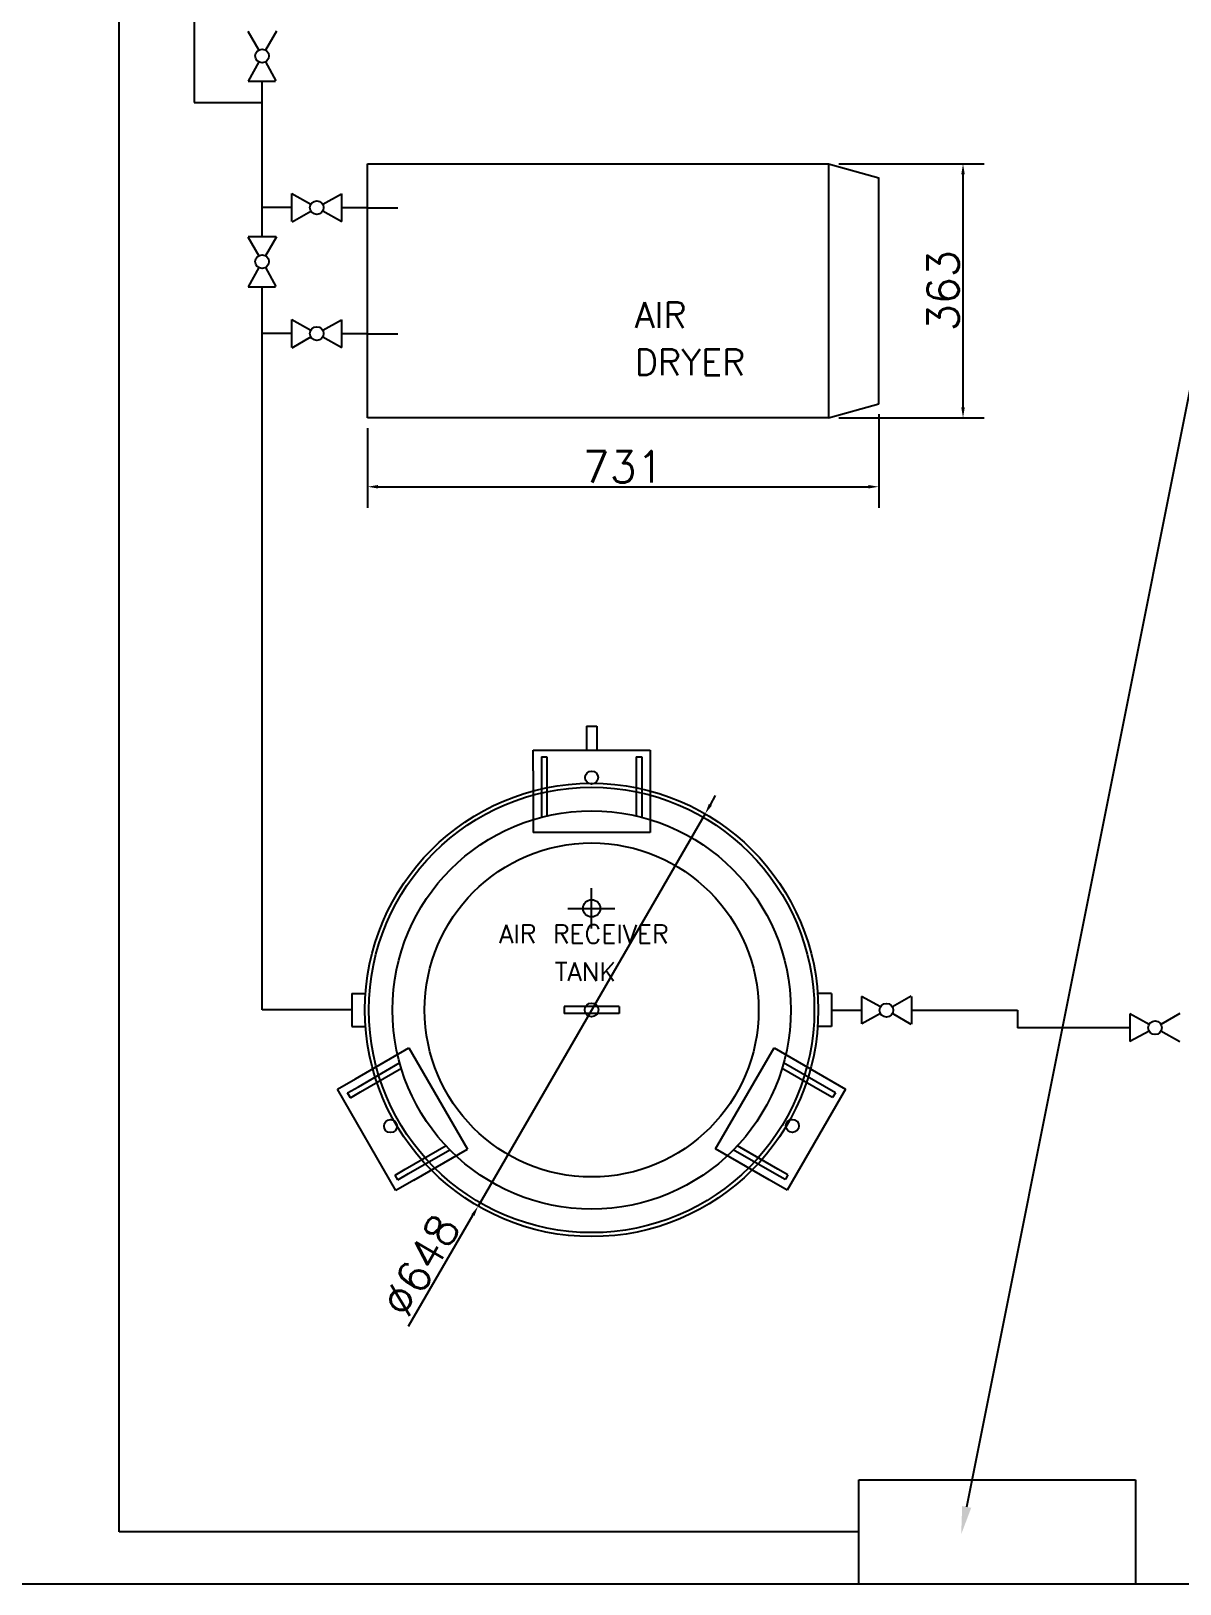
# Model space of a CAD drawing. Header units: millimetres. Extents: x 10462777 to 22643323, y 453826 to 1389191.
# Drawn here: x 11492955 to 11494597, y 612435 to 614654 of the extents above; entities that cross this region are included whole.
import ezdxf
from ezdxf import colors
from ezdxf.entities.mleader import LeaderData, LeaderLine
from ezdxf.math import Vec2, Vec3

# ---------------------------------------------------------------- set-up
doc = ezdxf.new("R2010")
doc.units = ezdxf.units.MM
doc.header["$LTSCALE"] = 200
doc.header["$MEASUREMENT"] = 0
doc.header["$PDMODE"] = 35
doc.header["$PDSIZE"] = -5
doc.layers.get('0').update_dxf_attribs({"linetype": 'CONTINUOUS'})
doc.layers.get('DEFPOINTS').update_dxf_attribs({"linetype": 'CONTINUOUS'})
doc.layers.add('panel', color=4, linetype='CONTINUOUS')
doc.styles.add('ROMANS', font='txt.shx ', dxfattribs={"bigfont": ' whgtxt.shx'})
doc.styles.get("Standard").update_dxf_attribs({"font": 'SYMBOL'})
doc.dimstyles.new('STD', dxfattribs={"dimscale": 30, "dimtxt": 1.5, "dimasz": 0.5, "dimexe": 1, "dimexo": 0.5, "dimgap": 0.2, "dimtad": 1, "dimdec": 0, "dimzin": 12, "dimdsep": 46, "dimtxsty": 'ROMANS', "dimcen": 1, "dimclrd": 1, "dimclre": 1, "dimclrt": 256, "dimadec": 0, "dimazin": 3, "dimtfac": 1, "dimtdec": 0, "dimtmove": 1, "dimatfit": 3, "dimfxl": 1, "dimtolj": 2, "dimtzin": 0, "dimarcsym": 0})

# ---------------------------------------------------------------- blocks, each defined once
blk = doc.blocks.new('*D305')
at = {"color": 1, "lineweight": -2, "ltscale": 100, "transparency": 16777216}
for p, q in [((11494109.8, 614464.7), (11494317.1, 614464.7)), ((11494287.1, 614116.7), (11494287.1, 614449.7)), ((11494109.8, 614101.7), (11494317.1, 614101.7))]:
    blk.add_line(p, q, dxfattribs=at)
at = {"color": 1, "ltscale": 100, "transparency": 16777216}
for points in [[(11494284.6, 614449.7), (11494289.6, 614449.7), (11494287.1, 614464.7)], [(11494284.6, 614116.7), (11494289.6, 614116.7), (11494287.1, 614101.7)]]:
    blk.add_solid(points, dxfattribs=at)
at = {"layer": 'DEFPOINTS', "color": 0, "ltscale": 100, "transparency": 16777216}
for p in [(11494094.8, 614464.7), (11494287.1, 614464.7), (11494094.8, 614101.7)]:
    blk.add_point(p, dxfattribs=at)
at = {"ltscale": 100, "transparency": 16777216, "insert": (11494258.6, 614283.2), "char_height": 45, "attachment_point": 5, "rotation": 90, "style": 'ROMANS'}
blk.add_mtext('\\A2;363', dxfattribs=at)
blk = doc.blocks.new('*D306')
at = {"color": 1, "lineweight": -2, "ltscale": 100, "transparency": 16777216}
for p, q in [((11493926, 613548.6), (11493933.5, 613561.5)), ((11493918.5, 613535.6), (11493594, 612974.7)), ((11493494.6, 612803), (11493586.5, 612961.7))]:
    blk.add_line(p, q, dxfattribs=at)
at = {"color": 1, "ltscale": 100, "transparency": 16777216}
for points in [[(11493923.8, 613549.8), (11493928.2, 613547.3), (11493918.5, 613535.6)], [(11493584.3, 612963), (11493588.6, 612960.5), (11493594, 612974.7)]]:
    blk.add_solid(points, dxfattribs=at)
at = {"layer": 'DEFPOINTS', "color": 0, "ltscale": 100, "transparency": 16777216}
for p in [(11493918.5, 613535.6), (11493594, 612974.7)]:
    blk.add_point(p, dxfattribs=at)
at = {"ltscale": 100, "transparency": 16777216, "insert": (11493512.1, 612890.1), "char_height": 45, "attachment_point": 5, "rotation": 59.9459, "style": 'ROMANS'}
blk.add_mtext('\\A2;∅648', dxfattribs=at)
blk = doc.blocks.new('*D308')
at = {"color": 1, "lineweight": -2, "ltscale": 100, "transparency": 16777216}
for p, q in [((11494166.8, 614106.7), (11494166.8, 613973)), ((11493435.8, 614086.7), (11493435.8, 613973)), ((11493450.8, 614003), (11494151.8, 614003))]:
    blk.add_line(p, q, dxfattribs=at)
at = {"color": 1, "ltscale": 100, "transparency": 16777216}
for points in [[(11493450.8, 614005.5), (11493450.8, 614000.5), (11493435.8, 614003)], [(11494151.8, 614005.5), (11494151.8, 614000.5), (11494166.8, 614003)]]:
    blk.add_solid(points, dxfattribs=at)
at = {"layer": 'DEFPOINTS', "color": 0, "ltscale": 100, "transparency": 16777216}
for p in [(11494166.8, 614121.7), (11493435.8, 614101.7), (11494166.8, 614003)]:
    blk.add_point(p, dxfattribs=at)
at = {"ltscale": 100, "transparency": 16777216, "insert": (11493801.3, 614031.5), "char_height": 45, "attachment_point": 5, "style": 'ROMANS'}
blk.add_mtext('\\A2;731', dxfattribs=at)

msp = doc.modelspace()

# ---------------------------------------------------------------- linework, layer by layer
at = {"color": 5, "ltscale": 100}
for p, q in [((11493081.04373, 612509.05051), (11493081.04373, 614982.9418)), ((11494138.06245, 612434.73366), (11494138.06245, 612583.36736)), ((11494138.06245, 612583.36736), (11494533.52735, 612583.36736)), ((11494533.52735, 612583.36736), (11494533.52735, 612434.73366)), ((11494138.06245, 612509.05051), (11493081.04373, 612509.05051))]:
    msp.add_line(p, q, dxfattribs=at)
at = {"color": 252, "ltscale": 5}
for p, q in [((11493188.0865, 614847.60651), (11493188.0865, 614552.11906)), ((11493264.97478, 614654.08075), (11493280.40401, 614627.21071)), ((11493305.59112, 614654.14821), (11493290.12314, 614627.21071)), ((11493280.54809, 614610.20372), (11493265.48281, 614582.90677)), ((11493289.97907, 614610.20372), (11493304.79886, 614583.35156)), ((11493265.48281, 614582.90677), (11493304.53631, 614582.90677)), ((11493285.26358, 614360.61928), (11493285.26358, 614582.90677)), ((11493188.0865, 614552.11906), (11493285.26358, 614552.11906)), ((11493327.49869, 614382.20691), (11493327.49869, 614422.06016)), ((11493327.93926, 614422.31522), (11493354.87676, 614406.84724)), ((11493371.88375, 614406.70317), (11493398.73591, 614421.52296)), ((11493398.73591, 614421.52296), (11493399.1807, 614421.26041)), ((11493399.1807, 614382.20691), (11493399.1807, 614421.26041)), ((11493327.49869, 614401.98768), (11493285.26358, 614401.98768)), ((11493328.00673, 614381.69888), (11493354.87676, 614397.12811)), ((11493371.88375, 614397.27219), (11493399.1807, 614382.20691)), ((11493435.7949, 614401.73366), (11493399.1807, 614401.73366)), ((11493435.7949, 614401.73366), (11493479.3183, 614401.73366)), ((11493264.97478, 614360.11125), (11493280.40401, 614333.24122)), ((11493265.48281, 614360.61928), (11493305.33606, 614360.61928)), ((11493305.59112, 614360.17872), (11493290.12314, 614333.24122)), ((11493280.54809, 614316.23423), (11493265.48281, 614288.93728)), ((11493289.97907, 614316.23423), (11493304.79886, 614289.38207)), ((11493265.48281, 614288.93728), (11493304.53631, 614288.93728)), ((11493285.26358, 613255.11935), (11493285.26358, 614288.93728)), ((11493327.49869, 614202.20691), (11493327.49869, 614242.06016)), ((11493327.93926, 614242.31522), (11493354.87676, 614226.84724)), ((11493371.88375, 614226.70317), (11493398.73591, 614241.52296)), ((11493398.73591, 614241.52296), (11493399.1807, 614241.26041)), ((11493399.1807, 614202.20691), (11493399.1807, 614241.26041)), ((11493327.49869, 614221.98768), (11493285.26358, 614221.98768)), ((11493435.7949, 614221.73366), (11493399.1807, 614221.73366)), ((11493435.7949, 614221.73366), (11493479.3183, 614221.73366)), ((11493328.00673, 614201.69888), (11493354.87676, 614217.12811)), ((11493371.88375, 614217.27219), (11493399.1807, 614202.20691)), ((11494141.82813, 613274.5713), (11494141.82813, 613235.5178)), ((11494169.12508, 613259.50602), (11494141.82813, 613274.5713)), ((11494213.0021, 613275.07933), (11494186.13207, 613259.6501)), ((11494213.51013, 613274.5713), (11494213.51013, 613234.71805)), ((11493413.76179, 613255.11935), (11493285.26358, 613255.11935)), ((11494099.05866, 613255.04455), (11494141.82813, 613255.04455)), ((11494169.12508, 613250.07504), (11494142.27292, 613235.25525)), ((11494213.06957, 613234.46299), (11494186.13207, 613249.93097)), ((11494213.51013, 613255.04455), (11494364.73285, 613255.04455)), ((11494364.73285, 613255.04455), (11494364.73285, 613229.73366)), ((11494525.69179, 613249.51443), (11494525.69179, 613209.9529)), ((11494552.98874, 613234.44915), (11494525.69179, 613249.51443)), ((11494596.86576, 613250.02246), (11494569.99573, 613234.59323)), ((11494525.69179, 613229.73366), (11494364.73285, 613229.73366)), ((11494552.98874, 613225.01817), (11494525.69179, 613209.9529)), ((11494596.93323, 613209.40612), (11494569.99573, 613224.8741))]:
    msp.add_line(p, q, dxfattribs=at)
at = {"ltscale": 100}
for p, q in [((11493435.7949, 614101.73366), (11493435.7949, 614464.73366)), ((11493435.7949, 614464.73366), (11494094.7949, 614464.73366)), ((11493435.7949, 614464.73366), (11494015.7949, 614464.73366)), ((11494094.7949, 614464.73366), (11494094.7949, 614101.73366)), ((11494094.7949, 614464.73366), (11494166.7949, 614444.78813)), ((11494166.7949, 614121.67919), (11494166.7949, 614444.78813)), ((11494094.7949, 614101.73366), (11494166.7949, 614121.67919)), ((11494094.7949, 614101.73366), (11493435.7949, 614101.73366))]:
    msp.add_line(p, q, dxfattribs=at)
for p, q in [((11493748.87263, 613660.62533), (11493748.87263, 613627.02776)), ((11493748.87263, 613660.62533), (11493763.60945, 613660.62533)), ((11493763.60945, 613660.62533), (11493763.60945, 613627.02776)), ((11493672.73248, 613626.60885), (11493839.74981, 613626.60885)), ((11493672.73248, 613596.90819), (11493672.73248, 613626.60885)), ((11493839.74981, 613626.60885), (11493839.74981, 613596.90815)), ((11493672.73248, 613596.90819), (11493672.73248, 613508.71427)), ((11493684.52194, 613616.7843), (11493684.52194, 613599.04505)), ((11493684.52194, 613616.7843), (11493692.38158, 613616.7843)), ((11493684.52194, 613599.04505), (11493684.52194, 613531.13983)), ((11493692.38158, 613616.7843), (11493692.38158, 613600.28441)), ((11493692.38158, 613600.28441), (11493692.38158, 613532.61121)), ((11493820.10052, 613600.28444), (11493820.10055, 613532.61124)), ((11493820.10071, 613616.7843), (11493820.10071, 613600.28438)), ((11493820.10071, 613616.7843), (11493826.9779, 613616.7843)), ((11493826.9779, 613616.7843), (11493827.96035, 613616.7843)), ((11493827.96016, 613599.04508), (11493827.96019, 613531.13986)), ((11493827.96035, 613616.7843), (11493827.96035, 613599.04502)), ((11493839.74962, 613596.90822), (11493839.74966, 613508.7143)), ((11493839.74981, 613508.71427), (11493672.73248, 613508.71427)), ((11493756.24104, 613371.50188), (11493756.24104, 613429.21004)), ((11493722.03684, 613400.35596), (11493789.17799, 613400.35596)), ((11493413.41931, 613278.69824), (11493413.41931, 613231.5404)), ((11493413.41931, 613278.69824), (11493433.99653, 613278.69824)), ((11494099.05866, 613278.62347), (11494078.48144, 613278.62347)), ((11494099.05866, 613278.62347), (11494099.05866, 613231.46563)), ((11493795.36884, 613260.062), (11493717.11324, 613260.062)), ((11493717.11324, 613260.062), (11493717.11324, 613250.23745)), ((11493795.36884, 613250.23745), (11493717.11324, 613250.23745)), ((11493795.36884, 613260.062), (11493795.36884, 613250.23745)), ((11493413.41931, 613231.5404), (11493433.99653, 613231.5404)), ((11494099.05866, 613231.46563), (11494078.48144, 613231.46563)), ((11493418.72762, 613156.71354), (11493495.10577, 613200.81054)), ((11493495.10573, 613200.81068), (11493578.6144, 613056.16943)), ((11493933.40752, 613056.43515), (11494016.91618, 613201.0764)), ((11494016.91618, 613201.0764), (11494119.01589, 613142.12911)), ((11493422.77177, 613145.43514), (11493481.5794, 613179.38778)), ((11494089.25021, 613145.70104), (11494030.44256, 613179.65365)), ((11493393.00602, 613141.86339), (11493418.72759, 613156.71374)), ((11493425.62827, 613138.00881), (11493484.23497, 613171.84544)), ((11494086.39371, 613138.27471), (11494027.787, 613172.11131)), ((11493476.51469, 612997.22213), (11493393.00602, 613141.86339)), ((11493407.40906, 613136.56569), (11493422.77173, 613145.43534)), ((11493411.33888, 613129.75904), (11493407.40906, 613136.56569)), ((11493411.33888, 613129.75904), (11493425.62823, 613138.009)), ((11494119.01589, 613142.12911), (11494035.50722, 612997.48786)), ((11494100.68303, 613130.02477), (11494086.39371, 613138.27471)), ((11494104.61285, 613136.83141), (11494089.25021, 613145.70104)), ((11494104.61285, 613136.83141), (11494100.68303, 613130.02477)), ((11493489.48777, 613027.40097), (11493548.09449, 613061.23757)), ((11493494.49091, 613021.21401), (11493553.48091, 613055.2719)), ((11493502.23622, 613012.07247), (11493578.6144, 613056.16943)), ((11494009.78582, 613012.33833), (11493933.40762, 613056.43526)), ((11494017.53112, 613021.47987), (11493958.72346, 613055.43246)), ((11494022.53426, 613027.66684), (11493964.60002, 613061.11516)), ((11493475.19845, 613019.15103), (11493489.48777, 613027.40097)), ((11493479.12827, 613012.34438), (11493475.19845, 613019.15103)), ((11493479.12827, 613012.34438), (11493494.49091, 613021.21401)), ((11494032.89364, 613012.6101), (11494017.53097, 613021.47975)), ((11494036.82346, 613019.41675), (11494022.53411, 613027.66671)), ((11494036.82346, 613019.41675), (11494033.38487, 613013.46093)), ((11493502.23622, 613012.07247), (11493476.51469, 612997.22213)), ((11494035.50722, 612997.48786), (11494009.78566, 613012.33821)), ((11494033.38487, 613013.46093), (11494032.89364, 613012.6101))]:
    msp.add_line(p, q)
at = {"color": 252, "ltscale": 5}
for centre in [(11493285.26358, 614618.74777), (11493363.3397, 614401.98768), (11493285.26358, 614324.77828), (11493363.3397, 614221.98768), (11494177.66913, 613254.79053), (11494561.53279, 613229.73366)]:
    msp.add_circle(centre, 9.75893, dxfattribs=at)
for centre, radius in [((11493756.24114, 613587.31066), 9.33332), ((11493756.24111, 613255.14977), 323.97433), ((11493756.24111, 613255.14977), 318.31539), ((11493756.24111, 613255.1498), 284.71543), ((11493756.24104, 613255.14972), 238.73654), ((11493756.24104, 613400.35596), 12.28069), ((11493756.24104, 613255.14972), 9.82455), ((11493468.79359, 613089.19186), 9.33332), ((11494043.22832, 613089.45758), 9.33332)]:
    msp.add_circle(centre, radius)
at = {"layer": 'panel', "color": 253}
msp.add_line((11488523.2949, 612434.73366), (11511625.7949, 612434.73366), dxfattribs=at)

# ---------------------------------------------------------------- texts
at = {"style": 'ROMANS'}
for s, height, p in [('AIR ', 36.818578, (11493817.80843, 614230.15415)), ('DRYER', 36.818578, (11493817.80843, 614162.66536)), ('AIR RECEIVER', 26.4290047, (11493624.01555, 613350.4778)), ('TANK', 26.429005, (11493703.60098, 613296.60066))]:
    msp.add_text(s, height=height, dxfattribs=at).set_placement(p)

# ---------------------------------------------------------------- dimensions: what is measured, and where the dimension line sits
at = {"ltscale": 100}
dim = msp.add_linear_dim(base=(11494287.11239, 614464.73366), p1=(11494094.7949, 614101.73366), p2=(11494094.7949, 614464.73366), angle=90, dimstyle='STD', dxfattribs=at)
dim.commit()
dim.dimension.update_dxf_attribs({"geometry": '*D305', "text_midpoint": (11494258.61239, 614283.23366)})
dim = msp.add_linear_dim(base=(11494166.7949, 614003.01224), p1=(11493435.7949, 614101.73366), p2=(11494166.7949, 614121.67919), dimstyle='STD', dxfattribs=at)
dim.commit()
dim.dimension.update_dxf_attribs({"geometry": '*D308', "text_midpoint": (11493801.2949, 614031.51224)})
dim = msp.add_diameter_dim_2p(p1=(11493918.49304, 613535.56674), p2=(11493593.98919, 612974.73279), dimstyle='STD', dxfattribs=at)
dim.commit()
dim.dimension.update_dxf_attribs({"geometry": '*D306', "text_midpoint": (11493512.12044, 612890.14756)})

# ---------------------------------------------------------------- leaders
at = {"color": 5, "ltscale": 100}
ml = msp.add_multileader_mtext('Standard', dxfattribs=at)
ml.set_content('{\\fGulim|b0|i0|c129|p50; 전원판넬 설치\\P1) 380V 3상 50A MCCB (콤프레서용)\\P2) 높이 : 지면기준 약 1~1.5m 정도}', color=5)
ml.set_leader_properties()
ml.build(insert=Vec2(0, 0))
ml.multileader.update_dxf_attribs({"text_right_attachment_type": 6, "dogleg_length": 1, "arrow_head_size": 40})
ctx = ml.context
ctx.base_point, ctx.char_height, ctx.arrow_head_size, ctx.plane_origin = Vec3(11494825.7949, 614419.82584), 60, 40, Vec3(11494246.6066, 612961.57363)
ctx.right_attachment = 6
notes = []
notes.append((ctx, [(0, (1, 1, 0), (11494667.04419, 614419.82584), (1, 0), 158.75071, [(0, [(11494284.49687, 612505.63063)], 0, [])])]))
ctx.mtext.insert, ctx.mtext.width, ctx.mtext.defined_height, ctx.mtext.flow_direction = Vec3(11494827.7949, 614454.10014), 1481.2626176, 460.58076, 5
ml = msp.add_multileader_mtext('Standard', dxfattribs=at)
ml.set_content('{\\fGulim|b0|i0|c129|p50;  배기덕트 설치\\P장비설치 후 현장맞춤}', color=5)
ml.set_leader_properties()
ml.build(insert=Vec2(0, 0))
ml.multileader.update_dxf_attribs({"text_right_attachment_type": 6, "dogleg_length": 1, "arrow_head_size": 40})
ctx = ml.context
ctx.base_point, ctx.char_height, ctx.arrow_head_size, ctx.plane_origin = Vec3(11494796.0586, 613950.13308), 60, 40, Vec3(11495557.41317, 612524.23772)
ctx.right_attachment, ctx.text_align_type = 6, 2
notes.append((ctx, [(0, (1, 1, 0), (11495733.21677, 613910.33015), (-1, 0), 158.75071, [(0, [(11496705.62534, 613267.59059)], 0, [])])]))
ctx.mtext.insert, ctx.mtext.width, ctx.mtext.defined_height, ctx.mtext.alignment, ctx.mtext.flow_direction = Vec3(11495572.46605, 613982.33015), 1792.9205727, 460.58076, 3, 5
for ctx, leaders in notes:
    for number, flags, end, landing, length, lines in leaders:
        leader = LeaderData()
        leader.index, (leader.has_last_leader_line, leader.has_dogleg_vector, leader.attachment_direction) = number, flags
        leader.last_leader_point, leader.dogleg_vector, leader.dogleg_length = Vec3(end), Vec3(landing), length
        for number, points, colour, breaks in lines:
            line = LeaderLine()
            line.index, line.vertices, line.color, line.breaks = number, Vec3.list(points), colors.encode_raw_color(colour), breaks
            leader.lines.append(line)
        ctx.leaders.append(leader)

doc.saveas('drawing.dxf')
